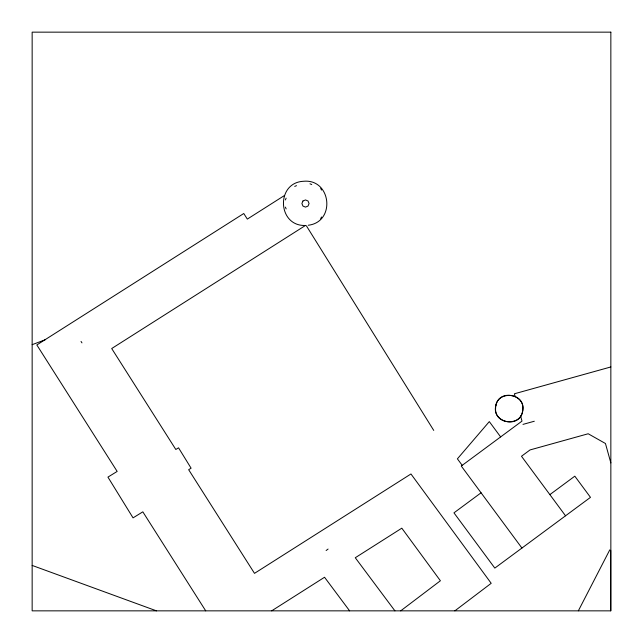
<?xml version="1.0" encoding="UTF-8"?>
<svg xmlns="http://www.w3.org/2000/svg" width="643" height="643" viewBox="0 0 643 643"><rect width="100%" height="100%" fill="white"/><g stroke="black" fill="none" stroke-linecap="round" stroke-linejoin="round"><path stroke-width="0.96" d="M285.388 199.933L286.135 198.14M320.744 218.789L321.492 216.988M578.354 610.81L609.773 549.878M400.693 610.85L440.399 580.758L401.811 528.176L355.274 557.738L394.923 610.85M454.85 610.85L491.196 583.305L410.957 473.971L254.499 573.355L188.656 469.695L191.1 468.192L178.545 447.817L175.82 449.489L111.705 348.538L305.473 225.46C277.414 226.569 275.542 182.548 303.592 181.27C331.33 178.633 335.895 222.06 308.214 225.251M326.114 550.529L328.091 549.05M481.068 492.803L453.958 512.849L494.821 568.099L590.483 497.352L574.818 476.174L549.869 494.628M284.431 195.528L247.322 219.102L243.769 213.508L36.828 344.953L117.163 471.423L107.936 477.114L133.045 517.864L142.826 511.836L205.72 610.85M271.659 610.85L324.546 577.253L349.623 610.85M294.711 186.406L296.511 185.666M32.15 344.672L45.163 339.785M610.85 366.952L514.4 393.789L515.107 396.329M522.984 424.388L534.309 421.237M32.15 565.422L156.474 610.85M309.974 183.802L311.767 184.549M565.535 515.799L521.489 456.257L530.025 449.939L588.192 433.76L605.449 443.501L610.85 462.912M500.632 436.918L489.307 421.607L457.398 458.837L462.204 465.339M521.931 548.053L461.272 466.03L522.003 421.109L520.597 416.045M81.042 341.433L81.958 342.872M306.325 225.709L433.744 430.416M320.744 188.262L321.492 190.063M285.388 207.118L286.135 208.911M610.705 550.36L610.705 610.81M495.6 408C493.993 425.513 522.88 426.767 522.807 409.189C524.407 391.675 495.528 390.414 495.6 408M496.002 405.058C490.705 421.856 518.588 429.331 522.405 412.131C527.702 395.332 499.812 387.858 496.002 405.058M302.949 200.986L301.897 203.526L302.949 206.065L305.489 207.118L308.021 206.065L309.074 203.526L308.021 200.986L305.489 199.933L302.949 200.986M610.85 32.15L32.15 32.15L32.15 610.85L610.85 610.85L610.85 32.15"/></g></svg>
